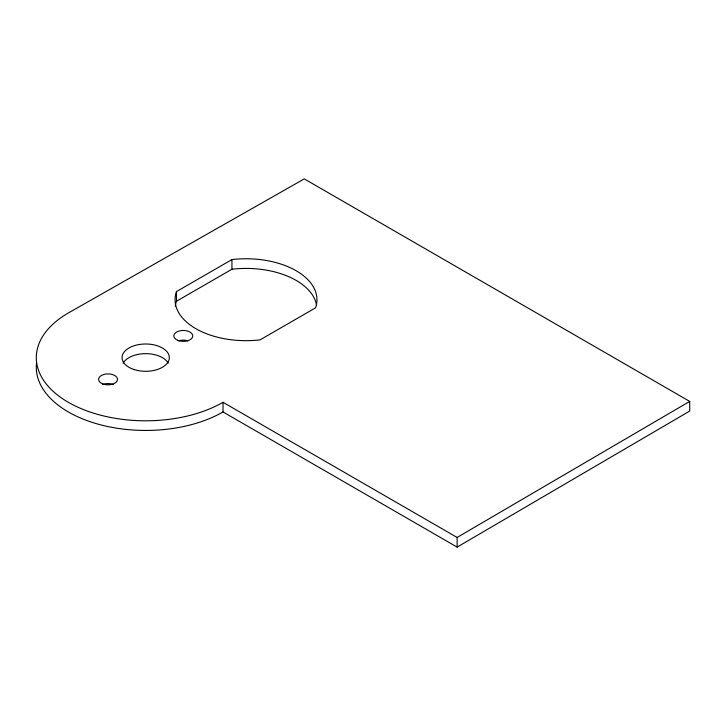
<?xml version="1.0" encoding="UTF-8"?>
<svg xmlns="http://www.w3.org/2000/svg" width="726" height="726" viewBox="0 0 726 726"><rect width="100%" height="100%" fill="white"/><g stroke="black" fill="none" stroke-linecap="round" stroke-linejoin="round"><path stroke-width="1.09" d="M457.126 537.458L689.7 401.405L304.267 178.886L68.335 312.988A109.372 63.144 0 0 0 68.335 402.295A109.372 63.144 0 0 0 223.018 402.295L457.126 537.458L457.126 547.114L223.018 411.951A109.372 63.144 0 0 1 100.36 424.774A109.372 63.144 0 0 1 36.563 362.946M457.126 547.114L689.7 411.061L689.7 401.405M176.472 291.589L231.939 259.572A70.948 40.965 0 0 1 315.547 307.842L260.08 339.859A70.948 40.965 0 0 1 176.472 291.589L176.472 301.245A70.948 40.965 0 0 0 175.293 306.1M176.472 301.245L231.939 269.228A70.948 40.965 0 0 1 316.563 305.083M231.939 259.572L231.939 269.228M223.018 402.295L223.018 411.951M123.139 363.154A23.649 13.658 0 0 1 145.672 353.644A23.649 13.658 0 0 1 168.214 363.154M102.693 384.517A9.456 5.463 0 0 1 113.41 384.517M178.714 340.803A9.456 5.463 0 0 1 187.889 340.803M177.752 340.34A9.456 5.463 0 0 0 192.708 336.483A9.456 5.463 0 0 0 179.44 330.929A9.456 5.463 0 0 0 177.752 340.34M102.502 383.791A9.456 5.463 0 0 0 117.458 379.925A9.456 5.463 0 0 0 104.19 374.38A9.456 5.463 0 0 0 102.502 383.791M133.856 369.47A23.649 13.658 0 0 0 169.321 357.646A23.649 13.658 0 0 0 133.856 345.821A23.649 13.658 0 0 0 133.856 369.47"/></g></svg>
